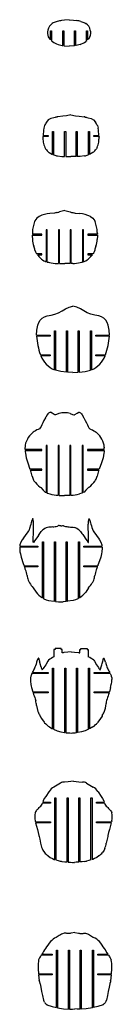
# Model space of a CAD drawing. Extents: x -545 to 865, y -1806 to 2117.
# Drawn here: x -428 to -337, y 1147 to 2117 of the extents above; entities that cross this region are included whole.
import ezdxf

# ---------------------------------------------------------------- set-up
doc = ezdxf.new("R2010")
doc.units = 0
doc.layers.get('0').update_dxf_attribs({"linetype": 'CONTINUOUS'})

msp = doc.modelspace()

# ---------------------------------------------------------------- linework, layer by layer
at = {"color": 7, "linetype": 'CONTINUOUS'}
for p, q in [((-391.27, 2114.96), (-395.29, 2113.56)), ((-384.13, 2116.21), (-387.21, 2115.83)), ((-379.69, 2116.61), (-384.13, 2116.21)), ((-379.69, 2116.61), (-375.24, 2116.21)), ((-375.24, 2116.21), (-372.16, 2115.83)), ((-368.1, 2114.96), (-364.09, 2113.56)), ((-397.91, 2105.65), (-396.91, 2105.65)), ((-397.91, 2096.86), (-397.91, 2105.65)), ((-396.91, 2105.65), (-396.91, 2096.03)), ((-395.29, 2113.56), (-396.19, 2113.03)), ((-385.91, 2105.65), (-384.91, 2105.65)), ((-385.91, 2091.3), (-385.91, 2105.65)), ((-384.91, 2105.65), (-384.91, 2091.15)), ((-374.47, 2105.65), (-373.47, 2105.65)), ((-374.47, 2091.15), (-374.47, 2105.65)), ((-373.47, 2105.65), (-373.47, 2091.3)), ((-364.09, 2113.56), (-363.18, 2113.03)), ((-362.47, 2096.03), (-362.47, 2105.65)), ((-362.47, 2105.65), (-361.47, 2105.65)), ((-361.47, 2105.65), (-361.47, 2096.86)), ((-396.57, 2095.76), (-396, 2095.32)), ((-362.8, 2095.76), (-363.37, 2095.32)), ((-390.47, 2092.38), (-386.57, 2091.43)), ((-386.57, 2091.43), (-385.91, 2091.3)), ((-384.91, 2091.15), (-379.69, 2090.61)), ((-374.47, 2091.15), (-379.69, 2090.61)), ((-372.8, 2091.43), (-373.47, 2091.3)), ((-368.9, 2092.38), (-372.8, 2091.43)), ((-385.82, 2022.15), (-390.77, 2021.51)), ((-382.36, 2022.58), (-385.82, 2022.15)), ((-377.83, 2023.48), (-382.36, 2022.58)), ((-377.83, 2023.48), (-373.3, 2022.58)), ((-373.3, 2022.58), (-369.84, 2022.15)), ((-369.84, 2022.15), (-364.9, 2021.51)), ((-403.76, 2012.89), (-404.41, 2010.27)), ((-351.91, 2012.89), (-351.26, 2010.27)), ((-405.39, 2002.08), (-405.4, 2001.59)), ((-400.38, 2002.08), (-405.39, 2002.08)), ((-405.35, 2003.08), (-400.38, 2003.08)), ((-400.38, 2003.08), (-400.38, 2002.08)), ((-396.06, 2007.23), (-395.06, 2007.23)), ((-396.06, 1984.58), (-396.06, 2007.23)), ((-395.06, 2007.23), (-395.06, 1984.25)), ((-384.06, 2007.23), (-383.06, 2007.23)), ((-384.06, 1982.48), (-384.06, 2007.23)), ((-383.06, 2007.23), (-383.06, 1982.56)), ((-372.61, 2007.23), (-371.61, 2007.23)), ((-372.61, 1982.56), (-372.61, 2007.23)), ((-371.61, 2007.23), (-371.61, 1982.48)), ((-360.61, 1984.25), (-360.61, 2007.23)), ((-360.61, 2007.23), (-359.61, 2007.23)), ((-359.61, 2007.23), (-359.61, 1984.58)), ((-355.29, 2003.08), (-350.32, 2003.08)), ((-355.29, 2002.08), (-355.29, 2003.08)), ((-350.28, 2002.08), (-355.29, 2002.08)), ((-350.28, 2002.08), (-350.27, 2001.59)), ((-403.45, 1991.37), (-402.78, 1990.24)), ((-402.78, 1990.24), (-402.43, 1989.75)), ((-352.89, 1990.24), (-353.24, 1989.75)), ((-352.22, 1991.37), (-352.89, 1990.24)), ((-399.96, 1986.97), (-399.3, 1986.38)), ((-395.06, 1984.25), (-394.56, 1984.08)), ((-391.03, 1983.21), (-386.76, 1982.64)), ((-386.76, 1982.64), (-386.73, 1982.64)), ((-386.73, 1982.64), (-384.06, 1982.48)), ((-383.06, 1982.56), (-382.01, 1982.64)), ((-382.01, 1982.64), (-379.7, 1982.63)), ((-379.7, 1982.63), (-377.83, 1982.66)), ((-375.97, 1982.63), (-377.83, 1982.66)), ((-373.66, 1982.64), (-375.97, 1982.63)), ((-372.61, 1982.56), (-373.66, 1982.64)), ((-368.94, 1982.64), (-371.61, 1982.48)), ((-368.91, 1982.64), (-368.94, 1982.64)), ((-364.64, 1983.21), (-368.91, 1982.64)), ((-360.61, 1984.25), (-361.11, 1984.08)), ((-355.71, 1986.97), (-356.36, 1986.38)), ((-393.91, 1927.18), (-398.63, 1926.58)), ((-392.12, 1927.53), (-393.91, 1927.18)), ((-383.88, 1929.77), (-388.99, 1928.34)), ((-383.88, 1929.77), (-378.77, 1928.34)), ((-375.63, 1927.53), (-373.84, 1927.18)), ((-373.84, 1927.18), (-369.13, 1926.58)), ((-413.34, 1919.46), (-413.57, 1918.91)), ((-354.41, 1919.46), (-354.18, 1918.91)), ((-415.84, 1905.54), (-406.42, 1905.54)), ((-415.77, 1908.17), (-415.83, 1906.53)), ((-406.42, 1906.53), (-415.83, 1906.53)), ((-406.42, 1905.54), (-406.42, 1906.53)), ((-401.1, 1910.68), (-402.1, 1910.68)), ((-402.1, 1910.68), (-402.1, 1879.37)), ((-401.1, 1879.09), (-401.1, 1910.68)), ((-389.1, 1910.68), (-390.1, 1910.68)), ((-390.1, 1910.68), (-390.1, 1877.73)), ((-389.1, 1877.71), (-389.1, 1910.68)), ((-377.66, 1910.68), (-378.66, 1910.68)), ((-378.66, 1910.68), (-378.66, 1877.71)), ((-377.66, 1877.73), (-377.66, 1910.68)), ((-365.66, 1910.68), (-366.66, 1910.68)), ((-366.66, 1910.68), (-366.66, 1879.09)), ((-365.66, 1879.37), (-365.66, 1910.68)), ((-351.92, 1906.54), (-361.33, 1906.54)), ((-361.33, 1906.54), (-361.33, 1905.54)), ((-361.33, 1905.54), (-351.91, 1905.54)), ((-351.98, 1908.17), (-351.92, 1906.54)), ((-406.42, 1887.33), (-411.69, 1887.33)), ((-410.9, 1886.33), (-406.42, 1886.33)), ((-406.42, 1886.33), (-406.42, 1887.33)), ((-356.07, 1887.33), (-361.33, 1887.33)), ((-361.33, 1887.33), (-361.33, 1886.33)), ((-361.33, 1886.33), (-356.85, 1886.33)), ((-391.58, 1877.76), (-390.1, 1877.73)), ((-389.1, 1877.71), (-387.46, 1877.73)), ((-387.46, 1877.73), (-384.29, 1877.78)), ((-384.29, 1877.78), (-383.88, 1877.79)), ((-383.47, 1877.78), (-383.88, 1877.79)), ((-380.3, 1877.73), (-383.47, 1877.78)), ((-378.66, 1877.71), (-380.3, 1877.73)), ((-376.17, 1877.76), (-377.66, 1877.73)), ((-411.71, 1807.49), (-398.43, 1807.49)), ((-398.43, 1806.49), (-411.66, 1806.49)), ((-398.43, 1807.49), (-398.43, 1806.49)), ((-394.11, 1811.64), (-393.11, 1811.64)), ((-394.11, 1773.35), (-394.11, 1811.64)), ((-393.11, 1811.64), (-393.11, 1772.98)), ((-382.11, 1811.64), (-381.11, 1811.64)), ((-382.11, 1771.1), (-382.11, 1811.64)), ((-381.11, 1811.64), (-381.11, 1771.05)), ((-370.66, 1811.64), (-369.66, 1811.64)), ((-370.66, 1771.05), (-370.66, 1811.64)), ((-369.66, 1811.64), (-369.66, 1771.1)), ((-358.66, 1772.98), (-358.66, 1811.64)), ((-358.66, 1811.64), (-357.66, 1811.64)), ((-357.66, 1811.64), (-357.66, 1773.35)), ((-353.34, 1807.49), (-340.06, 1807.49)), ((-353.34, 1806.49), (-353.34, 1807.49)), ((-340.1, 1806.49), (-353.34, 1806.49)), ((-407.95, 1788.29), (-398.43, 1788.29)), ((-398.43, 1787.29), (-407.56, 1787.29)), ((-398.43, 1788.29), (-398.43, 1787.29)), ((-353.34, 1788.29), (-343.82, 1788.29)), ((-353.34, 1787.29), (-353.34, 1788.29)), ((-344.2, 1787.29), (-353.34, 1787.29)), ((-375.88, 1770.91), (-381.11, 1771.05)), ((-375.88, 1770.91), (-370.66, 1771.05)), ((-401.35, 1729.29), (-402.69, 1726.93)), ((-366.84, 1729.29), (-365.5, 1726.93)), ((-423.02, 1697.61), (-423.05, 1696.89)), ((-401.32, 1699.39), (-402.32, 1699.39)), ((-402.32, 1699.39), (-402.32, 1653.07)), ((-401.32, 1652.58), (-401.32, 1699.39)), ((-389.32, 1699.39), (-390.32, 1699.39)), ((-390.32, 1699.39), (-390.32, 1650.47)), ((-389.32, 1650.39), (-389.32, 1699.39)), ((-377.87, 1699.39), (-378.87, 1699.39)), ((-378.87, 1699.39), (-378.87, 1650.39)), ((-377.87, 1650.47), (-377.87, 1699.39)), ((-365.87, 1699.39), (-366.87, 1699.39)), ((-366.87, 1699.39), (-366.87, 1652.58)), ((-365.87, 1653.07), (-365.87, 1699.39)), ((-345.17, 1697.61), (-345.14, 1696.89)), ((-406.64, 1695.24), (-423.04, 1695.24)), ((-422.94, 1694.24), (-406.64, 1694.24)), ((-406.64, 1694.24), (-406.64, 1695.24)), ((-345.16, 1695.24), (-361.55, 1695.24)), ((-361.55, 1695.24), (-361.55, 1694.24)), ((-361.55, 1694.24), (-345.25, 1694.24)), ((-421.89, 1687.15), (-420.08, 1681.25)), ((-420.08, 1681.25), (-418.53, 1677.08)), ((-348.12, 1681.25), (-349.67, 1677.08)), ((-346.31, 1687.15), (-348.12, 1681.25)), ((-418.53, 1677.08), (-418.14, 1676.03)), ((-406.64, 1676.03), (-418.14, 1676.03)), ((-417.76, 1675.03), (-417.52, 1674.4)), ((-417.76, 1675.03), (-406.64, 1675.03)), ((-406.64, 1675.03), (-406.64, 1676.03)), ((-350.05, 1676.03), (-361.55, 1676.03)), ((-361.55, 1676.03), (-361.55, 1675.03)), ((-361.55, 1675.03), (-350.43, 1675.03)), ((-350.43, 1675.03), (-350.67, 1674.4)), ((-349.67, 1677.08), (-350.05, 1676.03)), ((-414.6, 1665.24), (-414.23, 1664.67)), ((-353.6, 1665.24), (-353.97, 1664.67)), ((-408.08, 1658.38), (-407.63, 1657.99)), ((-407.63, 1657.99), (-405.06, 1655.57)), ((-405.06, 1655.57), (-403.2, 1653.67)), ((-403.2, 1653.67), (-402.32, 1653.07)), ((-389.32, 1650.39), (-389.1, 1650.37)), ((-389.1, 1650.37), (-386.52, 1650.19)), ((-386.52, 1650.19), (-384.1, 1650.13)), ((-381.67, 1650.19), (-384.1, 1650.13)), ((-379.1, 1650.37), (-381.67, 1650.19)), ((-378.87, 1650.39), (-379.1, 1650.37)), ((-365, 1653.67), (-365.87, 1653.07)), ((-363.13, 1655.57), (-365, 1653.67)), ((-360.57, 1657.99), (-363.13, 1655.57)), ((-360.12, 1658.38), (-360.57, 1657.99)), ((-414.69, 1617.43), (-414.53, 1622.03)), ((-360.84, 1617.43), (-361, 1622.03)), ((-414.92, 1608.49), (-414.77, 1612.88)), ((-414.77, 1613.95), (-414.69, 1617.43)), ((-414.77, 1612.88), (-414.77, 1613.95)), ((-409.9, 1611.11), (-412.42, 1607.37)), ((-405.83, 1616.26), (-407.14, 1615.1)), ((-369.7, 1616.26), (-368.4, 1615.1)), ((-365.63, 1611.11), (-363.11, 1607.37)), ((-360.76, 1613.95), (-360.84, 1617.43)), ((-360.76, 1612.88), (-360.76, 1613.95)), ((-360.61, 1608.49), (-360.76, 1612.88)), ((-428.02, 1601.84), (-428.18, 1600.61)), ((-428.18, 1600.61), (-410.31, 1600.61)), ((-424.67, 1608.39), (-425.7, 1606.94)), ((-410.31, 1600.61), (-410.31, 1599.61)), ((-405.99, 1604.75), (-404.99, 1604.75)), ((-405.99, 1549.88), (-405.99, 1604.75)), ((-404.99, 1604.75), (-404.99, 1549.27)), ((-393.99, 1604.75), (-392.99, 1604.75)), ((-393.99, 1546.46), (-393.99, 1604.75)), ((-392.99, 1604.75), (-392.99, 1546.33)), ((-382.54, 1604.75), (-381.54, 1604.75)), ((-382.54, 1546.33), (-382.54, 1604.75)), ((-381.54, 1604.75), (-381.54, 1546.46)), ((-370.54, 1549.27), (-370.54, 1604.75)), ((-370.54, 1604.75), (-369.54, 1604.75)), ((-369.54, 1604.75), (-369.54, 1549.88)), ((-365.22, 1600.61), (-347.36, 1600.61)), ((-365.22, 1599.61), (-365.22, 1600.61)), ((-350.86, 1608.39), (-349.84, 1606.94)), ((-347.52, 1601.84), (-347.36, 1600.61)), ((-428.21, 1599.61), (-428.23, 1598.71)), ((-428.23, 1598.71), (-427.98, 1595.07)), ((-410.31, 1599.61), (-428.21, 1599.61)), ((-427.98, 1595.07), (-427.6, 1592.97)), ((-427.6, 1592.97), (-426.89, 1589.91)), ((-347.32, 1599.61), (-365.22, 1599.61)), ((-347.93, 1592.97), (-348.64, 1589.91)), ((-347.56, 1595.07), (-347.93, 1592.97)), ((-347.31, 1598.71), (-347.56, 1595.07)), ((-347.32, 1599.61), (-347.31, 1598.71)), ((-426.89, 1589.91), (-424.82, 1583.71)), ((-423.96, 1581.4), (-410.31, 1581.4)), ((-410.31, 1581.4), (-410.31, 1580.4)), ((-365.22, 1581.4), (-351.58, 1581.4)), ((-365.22, 1580.4), (-365.22, 1581.4)), ((-348.64, 1589.91), (-350.71, 1583.71)), ((-410.31, 1580.4), (-423.58, 1580.4)), ((-422.47, 1577.35), (-422.46, 1577.33)), ((-351.95, 1580.4), (-365.22, 1580.4)), ((-353.06, 1577.35), (-353.07, 1577.33)), ((-414.98, 1559.79), (-412.14, 1555.53)), ((-360.56, 1559.79), (-363.4, 1555.53)), ((-404.99, 1549.27), (-404.82, 1549.18)), ((-404.82, 1549.18), (-404.38, 1548.96)), ((-399.95, 1547.43), (-394.42, 1546.52)), ((-394.42, 1546.52), (-393.99, 1546.46)), ((-392.99, 1546.33), (-389.95, 1546.12)), ((-382.54, 1546.33), (-385.58, 1546.12)), ((-381.11, 1546.52), (-381.54, 1546.46)), ((-375.58, 1547.43), (-381.11, 1546.52)), ((-370.72, 1549.18), (-371.15, 1548.96)), ((-370.54, 1549.27), (-370.72, 1549.18)), ((-393.4, 1499.33), (-394.57, 1499.33)), ((-394.57, 1499.33), (-394.57, 1492.25)), ((-393.4, 1500.33), (-393.4, 1499.33)), ((-387.42, 1500.33), (-393.4, 1500.33)), ((-387.37, 1499.33), (-387.42, 1500.33)), ((-386.42, 1499.33), (-387.37, 1499.33)), ((-386.42, 1496.02), (-386.42, 1499.33)), ((-380.94, 1496.72), (-384.87, 1496.23)), ((-377.73, 1497.09), (-380.94, 1496.72)), ((-377.73, 1497.09), (-374.52, 1496.72)), ((-374.52, 1496.72), (-370.58, 1496.23)), ((-369.04, 1496.02), (-369.04, 1499.33)), ((-369.04, 1499.33), (-368.09, 1499.33)), ((-368.09, 1499.33), (-368.04, 1500.33)), ((-368.04, 1500.33), (-362.06, 1500.33)), ((-362.06, 1500.33), (-362.06, 1499.33)), ((-362.06, 1499.33), (-360.88, 1499.33)), ((-360.88, 1499.33), (-360.88, 1492.25)), ((-411.62, 1486.84), (-412.23, 1484.56)), ((-402.68, 1484.41), (-404.58, 1481.48)), ((-400.58, 1487.84), (-402.68, 1484.41)), ((-400, 1488.85), (-400.58, 1487.84)), ((-394.57, 1492.25), (-394.64, 1492.21)), ((-360.88, 1492.25), (-360.82, 1492.21)), ((-355.46, 1488.85), (-354.87, 1487.84)), ((-354.87, 1487.84), (-352.77, 1484.41)), ((-352.77, 1484.41), (-350.87, 1481.48)), ((-343.84, 1486.84), (-343.22, 1484.56)), ((-416.18, 1475.89), (-417.02, 1473.75)), ((-400.27, 1475.89), (-416.18, 1475.89)), ((-415.67, 1476.89), (-400.27, 1476.89)), ((-404.58, 1481.48), (-405.13, 1480.64)), ((-400.27, 1476.89), (-400.27, 1475.89)), ((-395.95, 1481.04), (-394.95, 1481.04)), ((-395.95, 1421.59), (-395.95, 1481.04)), ((-394.95, 1481.04), (-394.95, 1421.13)), ((-383.95, 1481.04), (-382.95, 1481.04)), ((-383.95, 1417.86), (-383.95, 1481.04)), ((-382.95, 1481.04), (-382.95, 1417.75)), ((-372.51, 1481.04), (-371.51, 1481.04)), ((-372.51, 1417.75), (-372.51, 1481.04)), ((-371.51, 1481.04), (-371.51, 1417.86)), ((-360.51, 1481.04), (-359.51, 1481.04)), ((-360.51, 1421.13), (-360.51, 1481.04)), ((-359.51, 1481.04), (-359.51, 1421.59)), ((-355.18, 1476.89), (-339.79, 1476.89)), ((-355.18, 1475.89), (-355.18, 1476.89)), ((-339.28, 1475.89), (-355.18, 1475.89)), ((-350.87, 1481.48), (-350.33, 1480.64)), ((-339.28, 1475.89), (-338.44, 1473.75)), ((-417.02, 1473.75), (-417.18, 1473.18)), ((-338.44, 1473.75), (-338.27, 1473.18)), ((-416.59, 1461.94), (-415.32, 1457.68)), ((-415.32, 1457.68), (-400.27, 1457.68)), ((-400.27, 1456.68), (-414.99, 1456.68)), ((-400.27, 1457.68), (-400.27, 1456.68)), ((-355.18, 1457.68), (-340.13, 1457.68)), ((-355.18, 1456.68), (-355.18, 1457.68)), ((-340.46, 1456.68), (-355.18, 1456.68)), ((-338.86, 1461.94), (-340.13, 1457.68)), ((-411.63, 1444.31), (-411.12, 1441.61)), ((-411.12, 1441.61), (-410.29, 1438.45)), ((-410.29, 1438.45), (-410.15, 1438.07)), ((-345.17, 1438.45), (-345.3, 1438.07)), ((-344.34, 1441.61), (-345.17, 1438.45)), ((-343.82, 1444.31), (-344.34, 1441.61)), ((-408.14, 1433.96), (-406.8, 1431.51)), ((-406.8, 1431.51), (-404.15, 1427.93)), ((-404.15, 1427.93), (-403.75, 1427.52)), ((-351.31, 1427.93), (-351.7, 1427.52)), ((-348.66, 1431.51), (-351.31, 1427.93)), ((-347.32, 1433.96), (-348.66, 1431.51)), ((-387.94, 1418.51), (-384.2, 1417.89)), ((-384.2, 1417.89), (-383.95, 1417.86)), ((-371.25, 1417.89), (-371.51, 1417.86)), ((-367.52, 1418.51), (-371.25, 1417.89)), ((-388.12, 1368.37), (-394.85, 1364.45)), ((-380.52, 1369.51), (-384.36, 1369.27)), ((-375.39, 1370.37), (-380.52, 1369.51)), ((-375.39, 1370.37), (-370.26, 1369.51)), ((-370.26, 1369.51), (-366.42, 1369.27)), ((-362.67, 1368.37), (-355.93, 1364.45)), ((-399.7, 1359.66), (-402.71, 1355.19)), ((-399.29, 1360.24), (-399.7, 1359.66)), ((-351.49, 1360.24), (-351.08, 1359.66)), ((-351.08, 1359.66), (-348.07, 1355.19)), ((-397.94, 1348.65), (-405.93, 1348.65)), ((-405.29, 1350.91), (-405.66, 1349.65)), ((-405.66, 1349.65), (-397.94, 1349.65)), ((-397.94, 1349.65), (-397.94, 1348.65)), ((-393.61, 1353.8), (-392.61, 1353.8)), ((-393.61, 1293.35), (-393.61, 1353.8)), ((-392.61, 1353.8), (-392.61, 1293.05)), ((-381.61, 1353.8), (-380.61, 1353.8)), ((-381.61, 1291.01), (-381.61, 1353.8)), ((-380.61, 1353.8), (-380.61, 1290.91)), ((-370.17, 1353.8), (-369.17, 1353.8)), ((-370.17, 1290.91), (-370.17, 1353.8)), ((-369.17, 1353.8), (-369.17, 1291.01)), ((-358.17, 1293.05), (-358.17, 1353.8)), ((-358.17, 1353.8), (-357.17, 1353.8)), ((-357.17, 1353.8), (-357.17, 1293.35)), ((-352.85, 1349.65), (-345.13, 1349.65)), ((-352.85, 1348.65), (-352.85, 1349.65)), ((-344.86, 1348.65), (-352.85, 1348.65)), ((-345.5, 1350.91), (-345.13, 1349.65)), ((-412.64, 1340.23), (-413.03, 1339.04)), ((-411.21, 1342.09), (-411.59, 1341.71)), ((-410.58, 1342.76), (-411.21, 1342.09)), ((-409.92, 1343.44), (-410.58, 1342.76)), ((-340.86, 1343.44), (-340.21, 1342.76)), ((-340.21, 1342.76), (-339.58, 1342.09)), ((-339.58, 1342.09), (-339.2, 1341.71)), ((-338.14, 1340.23), (-337.75, 1339.04)), ((-413.02, 1331.43), (-412.8, 1330.44)), ((-412.8, 1330.44), (-397.94, 1330.44)), ((-412.57, 1329.44), (-410.83, 1322.96)), ((-397.94, 1329.44), (-412.57, 1329.44)), ((-397.94, 1330.44), (-397.94, 1329.44)), ((-352.85, 1330.44), (-337.98, 1330.44)), ((-352.85, 1329.44), (-352.85, 1330.44)), ((-338.21, 1329.44), (-352.85, 1329.44)), ((-338.21, 1329.44), (-339.96, 1322.96)), ((-337.77, 1331.43), (-337.98, 1330.44)), ((-410.83, 1322.96), (-409.98, 1319.73)), ((-409.98, 1319.73), (-409.33, 1316.8)), ((-340.81, 1319.73), (-341.46, 1316.8)), ((-339.96, 1322.96), (-340.81, 1319.73)), ((-409.33, 1316.8), (-409.13, 1315.81)), ((-409.13, 1315.81), (-408.61, 1313.48)), ((-408.61, 1313.48), (-407.69, 1309.52)), ((-342.17, 1313.48), (-343.1, 1309.52)), ((-341.66, 1315.81), (-342.17, 1313.48)), ((-341.46, 1316.8), (-341.66, 1315.81)), ((-406.26, 1304.06), (-405.53, 1302.44)), ((-405.53, 1302.44), (-403.96, 1300.17)), ((-345.26, 1302.44), (-346.83, 1300.17)), ((-344.52, 1304.06), (-345.26, 1302.44)), ((-400.7, 1297.19), (-400.42, 1296.96)), ((-400.42, 1296.96), (-398.3, 1295.52)), ((-350.37, 1296.96), (-352.49, 1295.52)), ((-350.09, 1297.19), (-350.37, 1296.96)), ((-378.63, 1220.98), (-379.98, 1220.91)), ((-373.95, 1221.84), (-377.6, 1221.15)), ((-373.95, 1221.84), (-370.3, 1221.15)), ((-369.26, 1220.98), (-367.92, 1220.91)), ((-392.17, 1204.66), (-391.17, 1204.66)), ((-392.17, 1148.29), (-392.17, 1204.66)), ((-391.17, 1204.66), (-391.17, 1148.06)), ((-380.17, 1204.66), (-379.17, 1204.66)), ((-380.17, 1146.65), (-380.17, 1204.66)), ((-379.17, 1204.66), (-379.17, 1146.66)), ((-368.73, 1204.66), (-367.73, 1204.66)), ((-368.73, 1146.66), (-368.73, 1204.66)), ((-367.73, 1204.66), (-367.73, 1146.65)), ((-356.73, 1148.06), (-356.73, 1204.66)), ((-356.73, 1204.66), (-355.73, 1204.66)), ((-355.73, 1204.66), (-355.73, 1148.29)), ((-408.71, 1196.9), (-409.7, 1195)), ((-408.08, 1197.87), (-408.71, 1196.9)), ((-396.49, 1199.51), (-407.05, 1199.51)), ((-406.51, 1200.51), (-396.49, 1200.51)), ((-396.49, 1200.51), (-396.49, 1199.51)), ((-351.4, 1200.51), (-341.39, 1200.51)), ((-351.4, 1199.51), (-351.4, 1200.51)), ((-340.84, 1199.51), (-351.4, 1199.51)), ((-339.82, 1197.87), (-339.18, 1196.9)), ((-339.18, 1196.9), (-338.19, 1195)), ((-409.74, 1181.3), (-396.49, 1181.3)), ((-396.49, 1180.3), (-409.63, 1180.3)), ((-396.49, 1181.3), (-396.49, 1180.3)), ((-351.4, 1181.3), (-338.16, 1181.3)), ((-351.4, 1180.3), (-351.4, 1181.3)), ((-338.26, 1180.3), (-351.4, 1180.3)), ((-408.37, 1171.92), (-408.27, 1171.51)), ((-408.27, 1171.51), (-407.55, 1168.28)), ((-407.55, 1168.28), (-406.71, 1164.08)), ((-406.71, 1164.08), (-405.95, 1159.99)), ((-341.19, 1164.08), (-341.95, 1159.99)), ((-340.35, 1168.28), (-341.19, 1164.08)), ((-339.62, 1171.51), (-340.35, 1168.28)), ((-339.52, 1171.92), (-339.62, 1171.51)), ((-405.95, 1159.99), (-404.85, 1155.47)), ((-404.85, 1155.47), (-404.62, 1155.04)), ((-343.04, 1155.47), (-343.27, 1155.04)), ((-341.95, 1159.99), (-343.04, 1155.47)), ((-402.47, 1151.86), (-401.66, 1151.15)), ((-401.66, 1151.15), (-401.53, 1151.04)), ((-346.24, 1151.15), (-346.36, 1151.04)), ((-345.43, 1151.86), (-346.24, 1151.15))]:
    msp.add_line(p, q, dxfattribs=at)
at = {"color": 7, "linetype": 'CONTINUOUS', "flags": 128}
for points in [[(-400.18, 2099.79), (-398.62, 2097.56), (-397.91, 2096.86)], [(-396.91, 2096.03), (-396.63, 2095.81), (-396.58, 2095.77), (-396.57, 2095.76)], [(-362.47, 2096.03), (-362.74, 2095.81), (-362.8, 2095.77), (-362.8, 2095.76)], [(-359.2, 2099.79), (-360.76, 2097.56), (-361.47, 2096.86)], [(-391.9, 2021.27), (-391.9, 2021.27), (-391.9, 2021.27), (-391.9, 2021.27), (-391.91, 2021.27), (-391.94, 2021.26), (-392.06, 2021.22), (-392.24, 2021.17), (-392.61, 2021.08), (-393.33, 2020.94), (-394.75, 2020.6), (-397.56, 2019.77), (-400.12, 2018.38), (-402.06, 2016.19)], [(-363.77, 2021.27), (-363.77, 2021.27), (-363.77, 2021.27), (-363.76, 2021.27), (-363.76, 2021.27), (-363.73, 2021.26), (-363.61, 2021.22), (-363.43, 2021.17), (-363.06, 2021.08), (-362.34, 2020.94), (-360.92, 2020.6), (-358.11, 2019.77), (-355.55, 2018.38), (-353.61, 2016.19)], [(-399.3, 1986.38), (-397.71, 1985.44), (-396.06, 1984.58)], [(-356.36, 1986.38), (-357.96, 1985.44), (-359.61, 1984.58)], [(-409.1, 1923.9), (-411.54, 1921.99), (-413.34, 1919.46)], [(-358.66, 1923.9), (-356.21, 1921.99), (-354.41, 1919.46)], [(-415.84, 1905.54), (-415.84, 1904.7), (-415.69, 1901.23)], [(-351.91, 1905.54), (-351.91, 1904.7), (-352.06, 1901.23)], [(-413.23, 1890.8), (-412.7, 1889.29), (-412.06, 1887.83)], [(-412.06, 1887.83), (-411.93, 1887.65), (-411.8, 1887.47)], [(-411.8, 1887.47), (-411.7, 1887.35), (-411.69, 1887.33)], [(-355.96, 1887.47), (-356.05, 1887.35), (-356.07, 1887.33)], [(-355.7, 1887.83), (-355.82, 1887.65), (-355.96, 1887.47)], [(-354.53, 1890.8), (-355.05, 1889.29), (-355.7, 1887.83)], [(-411.71, 1807.49), (-411.52, 1812.38), (-410.38, 1817.12), (-409.41, 1819.71), (-408.13, 1822.14), (-406.24, 1824.13), (-403.9, 1825.53), (-401.32, 1826.39), (-397.44, 1827.11), (-393.58, 1827.87), (-389.95, 1829.26), (-386.52, 1831.15), (-383.14, 1833.14), (-379.64, 1834.86), (-375.88, 1835.9)], [(-340.06, 1807.49), (-340.25, 1812.38), (-341.39, 1817.12), (-342.36, 1819.71), (-343.64, 1822.14), (-345.52, 1824.13), (-347.87, 1825.53), (-350.45, 1826.39), (-354.33, 1827.11), (-358.19, 1827.87), (-361.82, 1829.26), (-365.24, 1831.15), (-368.63, 1833.14), (-372.12, 1834.86), (-375.88, 1835.9)], [(-382.11, 1771.1), (-387.7, 1771.68), (-393.11, 1772.98)], [(-369.66, 1771.1), (-364.06, 1771.68), (-358.66, 1772.98)], [(-402.69, 1726.93), (-402.77, 1726.68), (-402.83, 1726.48)], [(-399.63, 1731.18), (-400.64, 1730.36), (-401.35, 1729.29)], [(-394.22, 1729.55), (-396.34, 1730.83), (-398, 1731.83)], [(-389.68, 1730.66), (-391.98, 1729.81), (-393.06, 1729.24), (-393.37, 1729.22), (-393.66, 1729.3), (-394.22, 1729.55)], [(-378.51, 1730.66), (-376.22, 1729.81), (-375.13, 1729.24), (-374.83, 1729.22), (-374.53, 1729.3), (-373.97, 1729.55)], [(-373.97, 1729.55), (-371.86, 1730.83), (-370.19, 1731.83)], [(-368.56, 1731.18), (-367.55, 1730.36), (-366.84, 1729.29)], [(-365.5, 1726.93), (-365.42, 1726.68), (-365.36, 1726.48)], [(-407.21, 1717.77), (-408.01, 1716.66), (-408.92, 1715.65), (-410.16, 1715.07), (-411.48, 1714.65), (-412.75, 1713.78), (-414.04, 1712.89), (-415.11, 1712.2), (-416.06, 1711.46)], [(-405.58, 1721.42), (-406.49, 1719.38), (-407.21, 1717.77)], [(-402.83, 1726.48), (-404.37, 1723.65), (-405.58, 1721.42)], [(-365.36, 1726.48), (-363.82, 1723.65), (-362.61, 1721.42)], [(-362.61, 1721.42), (-361.7, 1719.38), (-360.98, 1717.77)], [(-360.98, 1717.77), (-360.18, 1716.66), (-359.27, 1715.65), (-358.03, 1715.07), (-356.71, 1714.65), (-355.44, 1713.78), (-354.16, 1712.89), (-353.09, 1712.2), (-352.13, 1711.46)], [(-422.94, 1694.24), (-422.84, 1693.04), (-422.71, 1691.83)], [(-422.71, 1691.83), (-422.37, 1689.47), (-421.89, 1687.15)], [(-345.48, 1691.83), (-345.83, 1689.47), (-346.31, 1687.15)], [(-345.25, 1694.24), (-345.36, 1693.04), (-345.48, 1691.83)], [(-401.32, 1652.58), (-401.02, 1652.46), (-398.6, 1651.77)], [(-366.87, 1652.58), (-367.17, 1652.46), (-369.59, 1651.77)], [(-417.32, 1622.03), (-417.34, 1621.98), (-417.36, 1621.9), (-417.45, 1621.63), (-417.57, 1621.27), (-417.59, 1621.23), (-417.59, 1621.23), (-417.59, 1621.23), (-417.59, 1621.23), (-417.59, 1621.23), (-417.59, 1621.23), (-417.59, 1621.23), (-417.59, 1621.23), (-417.59, 1621.23), (-417.59, 1621.23), (-417.59, 1621.22), (-417.59, 1621.21), (-417.6, 1621.2), (-417.61, 1621.17), (-417.62, 1621.11), (-417.66, 1621), (-417.72, 1620.79), (-417.83, 1620.42), (-418.21, 1618.78), (-419.44, 1615.64)], [(-416.25, 1625.62), (-416.85, 1623.61), (-417.32, 1622.03)], [(-415.19, 1627.7), (-415.23, 1627.68), (-415.26, 1627.66), (-415.31, 1627.6), (-415.38, 1627.5), (-415.39, 1627.49), (-415.39, 1627.49), (-415.39, 1627.49), (-415.39, 1627.49), (-415.39, 1627.49), (-415.39, 1627.49), (-415.39, 1627.49), (-415.39, 1627.49), (-415.4, 1627.49), (-415.4, 1627.49), (-415.4, 1627.48), (-415.4, 1627.48), (-415.41, 1627.47), (-415.42, 1627.46), (-415.44, 1627.43), (-415.48, 1627.37), (-415.55, 1627.24), (-415.78, 1626.7), (-416.25, 1625.62)], [(-387.77, 1620.59), (-388.66, 1620.62), (-389.53, 1620.81), (-389.76, 1620.86), (-389.99, 1620.84), (-390.42, 1620.67), (-391.25, 1620.28)], [(-387.77, 1620.59), (-386.87, 1620.62), (-386, 1620.81), (-385.77, 1620.86), (-385.54, 1620.84), (-385.11, 1620.67), (-384.28, 1620.28)], [(-360.34, 1627.7), (-360.3, 1627.68), (-360.28, 1627.66), (-360.23, 1627.61), (-360.15, 1627.5), (-360.14, 1627.49), (-360.14, 1627.49), (-360.14, 1627.49), (-360.14, 1627.49), (-360.14, 1627.49), (-360.14, 1627.49), (-360.14, 1627.49), (-360.14, 1627.49), (-360.14, 1627.49), (-360.14, 1627.49), (-360.14, 1627.48), (-360.13, 1627.48), (-360.13, 1627.47), (-360.12, 1627.46), (-360.09, 1627.43), (-360.05, 1627.37), (-359.98, 1627.24), (-359.75, 1626.7), (-359.28, 1625.62)], [(-359.28, 1625.62), (-358.68, 1623.61), (-358.21, 1622.03)], [(-358.21, 1622.03), (-358.2, 1621.98), (-358.17, 1621.9), (-358.08, 1621.63), (-357.96, 1621.27), (-357.95, 1621.23), (-357.95, 1621.23), (-357.95, 1621.23), (-357.95, 1621.23), (-357.95, 1621.23), (-357.95, 1621.23), (-357.95, 1621.23), (-357.95, 1621.23), (-357.95, 1621.23), (-357.94, 1621.23), (-357.94, 1621.22), (-357.94, 1621.21), (-357.94, 1621.2), (-357.93, 1621.17), (-357.91, 1621.11), (-357.87, 1621), (-357.81, 1620.79), (-357.7, 1620.42), (-357.32, 1618.78), (-356.09, 1615.64)], [(-395.74, 1619.45), (-397.06, 1619.33), (-398.38, 1619.31), (-399.7, 1619.26), (-401, 1618.99)], [(-379.79, 1619.45), (-378.47, 1619.33), (-377.15, 1619.31), (-375.83, 1619.26), (-374.53, 1618.99)], [(-425.7, 1606.94), (-427.17, 1604.53), (-428.02, 1601.84)], [(-414.75, 1604.14), (-414.78, 1604.15), (-414.81, 1604.17), (-414.85, 1604.22), (-414.9, 1604.35), (-414.94, 1604.63), (-414.95, 1605.18), (-414.94, 1605.73), (-414.93, 1606.28), (-414.92, 1608.49)], [(-412.42, 1607.37), (-413.59, 1605.74), (-414.55, 1604.26), (-414.69, 1604.14), (-414.71, 1604.13), (-414.72, 1604.13), (-414.75, 1604.14), (-414.75, 1604.14)], [(-363.11, 1607.37), (-361.95, 1605.74), (-360.98, 1604.26), (-360.84, 1604.14), (-360.83, 1604.13), (-360.81, 1604.13), (-360.79, 1604.14), (-360.78, 1604.14)], [(-360.78, 1604.14), (-360.75, 1604.15), (-360.72, 1604.17), (-360.68, 1604.22), (-360.64, 1604.35), (-360.6, 1604.63), (-360.59, 1605.18), (-360.59, 1605.73), (-360.6, 1606.28), (-360.61, 1608.49)], [(-349.84, 1606.94), (-348.37, 1604.53), (-347.52, 1601.84)], [(-424.82, 1583.71), (-424.23, 1582.12), (-423.96, 1581.4)], [(-350.71, 1583.71), (-351.3, 1582.12), (-351.58, 1581.4)], [(-404.38, 1548.96), (-402.21, 1548.06), (-399.95, 1547.43)], [(-371.15, 1548.96), (-373.32, 1548.06), (-375.58, 1547.43)], [(-384.87, 1496.23), (-385.68, 1496.17), (-386.42, 1496.02)], [(-370.58, 1496.23), (-369.78, 1496.17), (-369.04, 1496.02)], [(-409.54, 1490.54), (-409.67, 1490.73), (-409.72, 1490.77), (-409.78, 1490.79), (-409.83, 1490.78), (-409.89, 1490.76), (-409.98, 1490.71), (-410.07, 1490.62), (-410.21, 1490.42)], [(-407.22, 1482.18), (-407.23, 1482.21), (-407.24, 1482.27), (-407.3, 1482.45), (-407.38, 1482.73), (-407.53, 1483.27), (-407.71, 1483.9), (-407.75, 1484.02), (-407.84, 1484.36), (-408.42, 1486.49), (-408.43, 1486.51), (-408.44, 1486.54)], [(-345.92, 1490.54), (-345.78, 1490.73), (-345.73, 1490.77), (-345.68, 1490.79), (-345.62, 1490.78), (-345.56, 1490.76), (-345.47, 1490.71), (-345.38, 1490.62), (-345.25, 1490.42)], [(-405.13, 1480.64), (-405.61, 1479.89), (-405.92, 1479.58), (-406.1, 1479.45), (-406.2, 1479.41), (-406.26, 1479.41), (-406.31, 1479.43)], [(-350.33, 1480.64), (-349.85, 1479.89), (-349.54, 1479.58), (-349.35, 1479.45), (-349.25, 1479.41), (-349.2, 1479.41), (-349.14, 1479.43)], [(-417.18, 1473.18), (-417.62, 1471.52), (-417.71, 1469.8)], [(-338.27, 1473.18), (-337.83, 1471.52), (-337.75, 1469.8)], [(-414.99, 1456.68), (-414.53, 1455.29), (-414.01, 1453.83), (-413.52, 1452.28), (-413.03, 1450.8), (-412.53, 1449.3)], [(-340.46, 1456.68), (-340.93, 1455.29), (-341.44, 1453.83), (-341.93, 1452.28), (-342.43, 1450.8), (-342.93, 1449.3)], [(-399.03, 1423.33), (-397.5, 1422.41), (-395.95, 1421.59)], [(-394.95, 1421.13), (-391.5, 1419.64), (-387.94, 1418.51)], [(-360.51, 1421.13), (-363.96, 1419.64), (-367.52, 1418.51)], [(-356.42, 1423.33), (-357.96, 1422.41), (-359.51, 1421.59)], [(-402.71, 1355.19), (-404.07, 1353.09), (-405.29, 1350.91)], [(-348.07, 1355.19), (-346.71, 1353.09), (-345.5, 1350.91)], [(-411.59, 1341.71), (-412.2, 1341.03), (-412.64, 1340.23)], [(-339.2, 1341.71), (-338.59, 1341.03), (-338.14, 1340.23)], [(-398.3, 1295.52), (-396.04, 1294.43), (-394.26, 1293.57)], [(-394.26, 1293.57), (-393.96, 1293.48), (-393.61, 1293.35)], [(-392.61, 1293.05), (-390.51, 1292.42), (-388.33, 1291.91)], [(-386.69, 1291.6), (-383.85, 1291.27), (-381.61, 1291.01)], [(-380.61, 1290.91), (-378.19, 1290.65), (-376.29, 1290.46)], [(-370.17, 1290.91), (-372.59, 1290.65), (-374.5, 1290.46)], [(-364.09, 1291.6), (-366.94, 1291.27), (-369.17, 1291.01)], [(-358.17, 1293.05), (-360.28, 1292.42), (-362.46, 1291.91)], [(-356.52, 1293.57), (-356.82, 1293.48), (-357.17, 1293.35)], [(-352.49, 1295.52), (-354.75, 1294.43), (-356.52, 1293.57)], [(-386.23, 1220.63), (-387.27, 1220.14), (-388.28, 1219.55), (-389.31, 1218.9), (-390.31, 1218.27), (-391.31, 1217.66), (-392.33, 1217.07)], [(-382.64, 1221.04), (-384.46, 1221.06), (-386.23, 1220.63)], [(-379.98, 1220.91), (-381.36, 1220.97), (-381.99, 1221.01), (-382.64, 1221.04)], [(-377.6, 1221.15), (-378.14, 1221.05), (-378.63, 1220.98)], [(-370.3, 1221.15), (-369.76, 1221.05), (-369.26, 1220.98)], [(-367.92, 1220.91), (-366.54, 1220.97), (-365.91, 1221.01), (-365.25, 1221.04)], [(-365.25, 1221.04), (-363.43, 1221.06), (-361.67, 1220.63)], [(-361.67, 1220.63), (-360.62, 1220.14), (-359.61, 1219.55), (-358.59, 1218.9), (-357.59, 1218.27), (-356.59, 1217.66), (-355.57, 1217.07)], [(-407.05, 1199.51), (-407.55, 1198.68), (-408.08, 1197.87)], [(-340.84, 1199.51), (-340.35, 1198.68), (-339.82, 1197.87)], [(-409.63, 1180.3), (-409.33, 1177.37), (-409.06, 1174.61)], [(-409.06, 1174.61), (-409.06, 1174.78), (-409.06, 1174.82), (-409.06, 1174.83), (-409.06, 1174.83), (-409.06, 1174.83), (-409.06, 1174.83), (-409.06, 1174.83), (-409.06, 1174.83), (-409.06, 1174.83), (-409.06, 1174.83), (-409.06, 1174.83), (-409.06, 1174.83), (-409.06, 1174.83), (-409.06, 1174.83), (-409.06, 1174.83), (-409.06, 1174.83), (-409.06, 1174.83), (-409.06, 1174.83), (-409.06, 1174.83), (-409.06, 1174.83), (-409.06, 1174.83), (-409.06, 1174.83), (-409.06, 1174.83), (-409.06, 1174.83), (-409.06, 1174.82), (-409.06, 1174.81), (-409.05, 1174.79), (-409.04, 1174.74), (-409.02, 1174.64), (-408.99, 1174.51), (-408.77, 1173.63), (-408.37, 1171.92)], [(-338.83, 1174.61), (-338.84, 1174.78), (-338.83, 1174.82), (-338.83, 1174.83), (-338.83, 1174.83), (-338.83, 1174.83), (-338.83, 1174.83), (-338.83, 1174.83), (-338.83, 1174.83), (-338.83, 1174.83), (-338.83, 1174.83), (-338.83, 1174.83), (-338.83, 1174.83), (-338.83, 1174.83), (-338.83, 1174.83), (-338.83, 1174.83), (-338.83, 1174.83), (-338.83, 1174.83), (-338.83, 1174.83), (-338.83, 1174.83), (-338.83, 1174.83), (-338.83, 1174.83), (-338.83, 1174.83), (-338.84, 1174.83), (-338.84, 1174.83), (-338.84, 1174.82), (-338.84, 1174.81), (-338.84, 1174.79), (-338.85, 1174.74), (-338.88, 1174.64), (-338.91, 1174.51), (-339.12, 1173.63), (-339.52, 1171.92)], [(-338.26, 1180.3), (-338.57, 1177.37), (-338.83, 1174.61)], [(-403.9, 1153.57), (-403.61, 1153.04), (-403.24, 1152.56)], [(-401.53, 1151.04), (-396.33, 1149.41), (-392.17, 1148.29)], [(-391.17, 1148.06), (-385.04, 1146.98), (-380.17, 1146.65)], [(-379.17, 1146.66), (-376.25, 1146.81), (-373.95, 1147.1)], [(-368.73, 1146.66), (-371.65, 1146.81), (-373.95, 1147.1)], [(-356.73, 1148.06), (-362.86, 1146.98), (-367.73, 1146.65)], [(-346.36, 1151.04), (-351.57, 1149.41), (-355.73, 1148.29)], [(-344, 1153.57), (-344.29, 1153.04), (-344.66, 1152.56)]]:
    msp.add_lwpolyline(points, dxfattribs=at)
at = {"color": 7, "linetype": 'CONTINUOUS'}
for centre, radius, start, end in [((-380.35, 2073.8), 42.58, 99.27652, 104.86594), ((-379.04, 2073.76), 42.63, 75.13714, 80.7204), ((-391.94, 2103.62), 9.08, 161.34931, 204.97509), ((-390.8, 2104.72), 9.91, 122.95574, 169.51295), ((-368.57, 2104.72), 9.91, 10.49003, 57.04358), ((-367.43, 2103.62), 9.08, 335.02705, 18.64877), ((-386.44, 2106.63), 14.81, 229.77943, 254.18314), ((-372.94, 2106.63), 14.81, 285.81712, 310.22031), ((-386, 1996.08), 25.87, 100.62774, 103.18252), ((-369.67, 1996.08), 25.87, 76.8178, 79.37255), ((-361.73, 2001.04), 43.66, 167.79668, 177.32336), ((-386.73, 2006.21), 18.29, 146.90972, 158.55587), ((-368.96, 2006.2), 18.31, 21.45273, 33.08167), ((-393.94, 2001.04), 43.67, 2.67761, 12.20283), ((-374.1, 2000.78), 31.31, 178.50167, 187.62925), ((-381.57, 2000.78), 31.31, 352.37124, 1.49785), ((-388.74, 1998.99), 16.57, 188.22714, 207.39026), ((-393.25, 1995.42), 10.79, 211.71839, 231.54571), ((-362.41, 1995.42), 10.78, 308.44455, 328.29692), ((-366.92, 1998.99), 16.56, 332.60396, 351.77771), ((-389.95, 1995.19), 12.03, 247.45923, 264.84407), ((-365.72, 1995.19), 12.03, 275.15599, 292.54092), ((-396.37, 1896.02), 30.65, 94.21361, 114.53074), ((-394.6, 1943.53), 16.19, 278.81261, 290.28928), ((-373.39, 1942.6), 15.24, 249.34885, 261.54109), ((-371.38, 1896.02), 30.64, 65.46796, 85.78769), ((-380.48, 1906.54), 35.33, 159.50311, 177.36574), ((-387.28, 1906.54), 35.33, 2.63415, 20.49682), ((-388.54, 1903.4), 27.24, 184.5742, 198.3333), ((-379.21, 1903.4), 27.23, 341.66638, 355.42696), ((-531.08, 1858.91), 122.09, 15.14166, 17.11495), ((-236.89, 1858.97), 121.86, 162.88318, 164.86021), ((-185.26, 2068.5), 290, 218.91561, 219.33622), ((-396.91, 1894.9), 16.26, 218.95129, 232.57672), ((-398.18, 1891.93), 13.16, 229.11304, 252.68306), ((-369.57, 1891.94), 13.16, 287.3221, 310.88179), ((-370.84, 1894.9), 16.26, 307.42409, 321.04852), ((-540.43, 2034.26), 235.77, 320.61943, 321.13683), ((-393.9, 1906.08), 27.93, 255.06349, 259.27257), ((-390.31, 1921.15), 43.41, 258.3182, 268.32117), ((-377.45, 1921.14), 43.41, 271.67874, 281.68194), ((-373.85, 1906.04), 27.89, 280.72461, 284.93933), ((-338.03, 1812.02), 73.84, 184.29248, 198.74911), ((-413.74, 1812.02), 73.84, 341.25136, 355.70741), ((-384.21, 1796.38), 25.06, 201.27934, 246.7439), ((-367.56, 1796.38), 25.06, 293.25593, 338.72083), ((-426.64, 1769.78), 47.1, 304.97989, 306.859), ((-394.12, 1738.06), 7.33, 234.47212, 238.06535), ((-384.97, 1712.26), 18.99, 87.35, 104.35173), ((-383.22, 1712.26), 18.99, 75.64827, 92.65), ((-374.63, 1738.89), 8.33, 302.1505, 305.31203), ((-341.5, 1769.85), 47.2, 233.14353, 235.01887), ((-403.91, 1697.4), 18.58, 130.83657, 154.57804), ((-364.28, 1697.4), 18.57, 25.41761, 49.16814), ((-408.2, 1697.39), 14.82, 147.41525, 179.14542), ((-359.99, 1697.39), 14.82, 0.85437, 32.58496), ((-414.33, 1696.15), 8.75, 175.15218, 185.9735), ((-353.86, 1696.15), 8.75, 354.0259, 4.84858), ((-447.21, 1663.08), 31.77, 11.11839, 20.86341), ((-403.18, 1671.63), 13.09, 190.67753, 209.23897), ((-365.01, 1671.64), 13.09, 330.76025, 349.32028), ((-321.01, 1663.09), 31.74, 159.13267, 168.88614), ((-381.89, 1690.13), 41.16, 218.2102, 230.48495), ((-386.28, 1690.11), 41.13, 309.50985, 321.79283), ((-385.95, 1705.64), 55.34, 256.7853, 265.47573), ((-382.24, 1705.64), 55.34, 274.52419, 283.21472), ((-433.21, 1622.73), 18.69, 357.86479, 15.41331), ((-397.25, 1640.15), 20.76, 274.15473, 286.77388), ((-378.29, 1640.15), 20.76, 253.22612, 265.84527), ((-342.21, 1622.72), 18.8, 164.64074, 182.08175), ((-583.44, 1728.42), 199.04, 322.9091, 325.48363), ((-533.08, 1699.3), 151.49, 324.39564, 326.23489), ((-394.8, 1602.4), 17.71, 110.48761, 128.51204), ((-380.73, 1602.4), 17.71, 51.48465, 69.51141), ((-242.52, 1699.26), 151.42, 213.76435, 215.60455), ((-192.14, 1728.39), 198.98, 214.5152, 217.09059), ((-546.31, 1533.97), 131.22, 19.30358, 20.72071), ((-446.93, 1568.18), 26.12, 8.0549, 20.5133), ((-401.82, 1574.09), 19.38, 186.6665, 200.17956), ((-373.71, 1574.09), 19.37, 339.81769, 353.33486), ((-325.93, 1567.5), 28.86, 160.08161, 171.35196), ((-231.58, 1534.83), 128.71, 159.2655, 160.71021), ((-411.98, 1569.77), 8.37, 196.41842, 218.0709), ((-379.55, 1589.98), 46.55, 213.03517, 220.43211), ((-396.06, 1590.04), 46.64, 319.57489, 326.95783), ((-363.55, 1569.77), 8.37, 321.93018, 343.58543), ((-393.17, 1570.01), 23.86, 217.35641, 237.50322), ((-382.37, 1570.01), 23.86, 302.49719, 322.64318), ((-389.25, 1561.52), 15.42, 267.37673, 275.50928), ((-386.29, 1561.52), 15.42, 264.49062, 272.62333), ((-440.8, 1492.53), 29.66, 335.54967, 344.41147), ((-398.43, 1483.7), 13.55, 150.29344, 166.63107), ((-329.09, 1510.6), 82.91, 194.00098, 196.22734), ((-456.36, 1473.03), 49.8, 15.74299, 16.81496), ((-375.53, 1455.82), 41.1, 117.71035, 126.54017), ((-379.87, 1455.91), 40.99, 53.44821, 62.30127), ((-375.26, 1492.09), 28.78, 339.86789, 348.87842), ((-322.15, 1479.76), 25.78, 162.68957, 164.7607), ((-426.05, 1510.52), 82.59, 343.76729, 346.00217), ((-357.02, 1483.7), 13.55, 13.37088, 29.70721), ((-314.67, 1492.52), 29.65, 195.58593, 204.45159), ((-437.48, 1491.17), 26.07, 326.78351, 335.24176), ((-394.04, 1485), 13.47, 192.06633, 204.38718), ((-361.4, 1484.99), 13.46, 335.60551, 347.93915), ((-317.96, 1491.18), 26.09, 204.76138, 213.21335), ((-396.89, 1469.33), 20.83, 178.69364, 192.28076), ((-388.1, 1469.67), 29.52, 189.29957, 195.17377), ((-367.34, 1469.66), 29.51, 344.82394, 350.70081), ((-358.57, 1469.33), 20.83, 347.71956, 1.30725), ((-599.72, 1413.1), 190.66, 9.42287, 10.94649), ((-156.12, 1413.17), 190.27, 169.05182, 170.57852), ((-364.9, 1458.33), 49.58, 204.11884, 208.60952), ((-390.64, 1458.37), 49.68, 331.39651, 335.87904), ((-436.5, 1421.11), 31.14, 24.38534, 25.65234), ((-379.41, 1450.23), 33.3, 223.0236, 233.89739), ((-376.07, 1450.26), 33.33, 306.10809, 316.97092), ((-319.38, 1421.31), 30.67, 154.33803, 155.62429), ((-351.56, 1808.55), 392.06, 265.40784, 266.173), ((-403.89, 1808.52), 392.02, 273.82694, 274.59218), ((-385.15, 1364.24), 5.08, 81.11568, 125.74618), ((-365.64, 1364.24), 5.08, 54.25382, 98.88432), ((-387.94, 1352.74), 13.61, 120.55205, 146.55867), ((-362.85, 1352.74), 13.61, 33.43926, 59.45002), ((-411.19, 1349.82), 5.39, 300.57043, 347.44264), ((-339.59, 1349.82), 5.39, 192.55512, 239.43619), ((-398.94, 1335.25), 14.59, 164.96591, 195.20367), ((-414.02, 1348.42), 6.44, 309.47472, 329.82728), ((-336.77, 1348.41), 6.44, 210.15322, 230.53586), ((-351.85, 1335.25), 14.59, 344.79564, 15.03567), ((-355.11, 1320.31), 53.67, 191.59494, 197.62383), ((-395.5, 1320.26), 53.49, 342.36572, 348.4143), ((-382.16, 1320.77), 29.99, 223.38413, 231.82976), ((-368.61, 1320.75), 29.97, 308.16925, 316.62143), ((-366.34, 1403.19), 113.43, 258.82349, 259.66362), ((-303.21, 1659.49), 376.2, 258.79927, 258.93826), ((-447.57, 1659.49), 376.2, 281.06174, 281.20073), ((-384.44, 1403.19), 113.43, 280.33638, 281.17651), ((-319.01, 1152.14), 99.77, 142.47325, 147.26876), ((-382.96, 1197.86), 21.37, 116.00716, 135.25023), ((-364.93, 1197.87), 21.36, 44.74362, 63.99926), ((-428.87, 1152.15), 99.75, 32.73077, 37.52722), ((-302.05, 1137.52), 121.98, 145.80333, 148.91044), ((-445.18, 1137.95), 121.19, 31.07963, 34.20704), ((-360.22, 1188.02), 49.97, 171.97757, 187.72994), ((-387.67, 1188.02), 49.97, 352.26985, 8.0229), ((-497.33, 1108.44), 103.76, 25.77898, 26.68355), ((-252.24, 1109.27), 101.89, 153.30722, 154.22839), ((-339.19, 1221.81), 94.33, 227.23499, 227.86709), ((-408.03, 1221.04), 93.3, 312.13907, 312.77822)]:
    msp.add_arc(centre, radius, start, end, dxfattribs=at)

doc.saveas('drawing.dxf')
